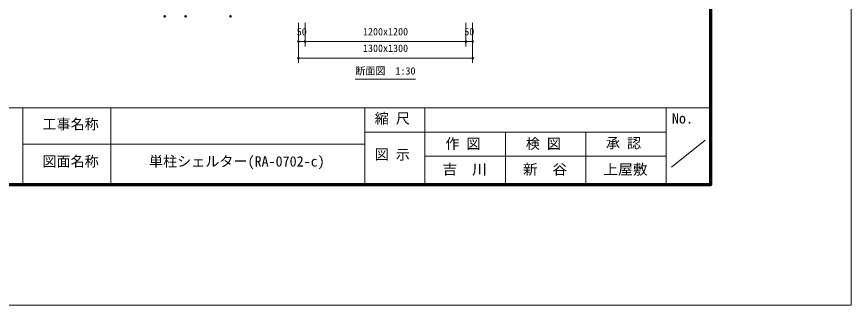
# Model space of a CAD drawing. Units: millimetres at full size, sheet at 1:30, with parts at other scales. Extents: x -600 to 13200, y -450 to 9360.
# Drawn here: x 6972 to 13200, y -450 to 1705 of the extents above; entities that cross this region are included whole.
import ezdxf
from ezdxf.enums import TextEntityAlignment as Align

# ---------------------------------------------------------------- set-up
doc = ezdxf.new("R2010")
doc.units = ezdxf.units.MM
doc.header["$LTSCALE"] = 30
doc.layers.add('D-BGD-TXT', color=7, linetype='Continuous')
for name, color, linetype, lineweight in [('D-STR-DIM', 7, 'Continuous', 13), ('D-STR-TXT', 7, 'Continuous', 13), ('D-TTL', 7, 'Continuous', 70), ('D-TTL-FRAM', 7, 'Continuous', 13), ('D-TTL-TXT', 7, 'Continuous', 13), ('V-nasSTD', 5, 'Continuous', 13)]:
    doc.layers.add(name, color=color, linetype=linetype, lineweight=lineweight)
doc.styles.add('ＭＳ ゴシック', font='')
doc.styles.get('ＭＳ ゴシック').set_extended_font_data('MS Gothic')

# ---------------------------------------------------------------- blocks, each defined once
blk = doc.blocks.new('filled_dot')
at = {"color": 0, "linetype": 'Continuous', "lineweight": -2, "const_width": 1.25}
blk.add_lwpolyline([(-0.625, 0, 1), (0.625, 0, 1)], format="xyb", close=True, dxfattribs=at)

msp = doc.modelspace()

# ---------------------------------------------------------------- linework, layer by layer
at = {"layer": 'D-STR-DIM'}
for p, q in [((9074.35, 1659.26), (9074.35, 1482.93)), ((9074.35, 1659.26), (9074.35, 1359.11)), ((9124.35, 1659.26), (9124.35, 1482.93)), ((9124.35, 1659.26), (9124.35, 1482.93)), ((10324.35, 1659.26), (10324.35, 1482.93)), ((10324.35, 1659.26), (10324.35, 1482.93)), ((10374.35, 1659.26), (10374.35, 1482.93)), ((10374.35, 1659.26), (10374.35, 1359.11)), ((9074.35, 1518.93), (9124.35, 1518.93)), ((9124.35, 1518.93), (10324.35, 1518.93)), ((10374.35, 1518.93), (10324.35, 1518.93)), ((9074.35, 1395.11), (10374.35, 1395.11))]:
    msp.add_line(p, q, dxfattribs=at)
at = {"layer": 'D-STR-TXT'}
msp.add_line((9498.34, 1237.16), (9948.34, 1237.16), dxfattribs=at)
at = {"layer": 'D-TTL'}
msp.add_lwpolyline([(450, 450), (450, 8460), (12150, 8460), (12150, 450)], close=True, dxfattribs=at)
at = {"layer": 'D-TTL-FRAM'}
for p, q in [((450, 1023.66), (12150, 1023.66)), ((9568.84, 1023.66), (9568.84, 450)), ((10018.84, 1023.66), (10018.84, 450)), ((11818.84, 1023.66), (11818.84, 450)), ((10018.84, 843.66), (9568.84, 843.66)), ((10018.84, 843.66), (11818.84, 843.66)), ((10618.84, 450), (10618.84, 843.66)), ((11218.84, 843.66), (11218.84, 450)), ((9568.84, 753.66), (7018.84, 753.66)), ((11857.99, 580.41), (12109.99, 782.01)), ((11818.84, 663.66), (10018.84, 663.66))]:
    msp.add_line(p, q, dxfattribs=at)
at = {"layer": 'D-TTL-TXT'}
for p, q in [((7018.84, 1023.66), (7018.84, 450)), ((7673.94, 450), (7673.94, 1023.66))]:
    msp.add_line(p, q, dxfattribs=at)
at = {"layer": 'V-nasSTD'}
msp.add_lwpolyline([(-600, -450), (-600, 9360), (13200, 9360), (13200, -450)], close=True, dxfattribs=at)

# ---------------------------------------------------------------- block references
at = {"layer": 'D-STR-DIM', "xscale": 7.5, "yscale": 7.5}
for p, rotation in [((8076.76, 1707.26), 90), ((8232.68, 1707.26), 90), ((8567.97, 1707.26), 90), ((9124.35, 1518.93), 180), ((10324.35, 1518.93), 180), ((10374.35, 1518.93), 180), ((10374.35, 1395.11), 180)]:
    msp.add_blockref('filled_dot', p, dxfattribs=dict(at, rotation=rotation))
for p in [(9074.35, 1518.93), (9124.35, 1518.93), (10324.35, 1518.93), (9074.35, 1395.11)]:
    msp.add_blockref('filled_dot', p, dxfattribs=at)

# ---------------------------------------------------------------- texts
at = {"layer": 'D-BGD-TXT', "style": 'ＭＳ ゴシック', "width": 1.05}
for s, p in [('吉\u3000川', (10149.44, 503.18)), ('新\u3000谷', (10749.44, 503.18)), ('上屋敷', (11349.44, 503.18))]:
    msp.add_text(s, height=76.98, dxfattribs=at).set_placement(p, align=Align.BOTTOM_LEFT)
at = {"layer": 'D-STR-DIM', "style": 'ＭＳ ゴシック'}
for s, p in [('50', (9099.35, 1620.56)), ('1200x1200', (9724.35, 1620.56)), ('50', (10349.35, 1620.56)), ('1300x1300', (9724.35, 1496.75))]:
    msp.add_text(s, height=54.99, dxfattribs=at).set_placement(p, align=Align.TOP_CENTER)
at = {"layer": 'D-STR-TXT', "style": 'ＭＳ ゴシック'}
msp.add_text('断面図\u30001:30', height=54.99, dxfattribs=at).set_placement((9498.34, 1327.16), align=Align.TOP_LEFT)
at = {"layer": 'D-TTL-TXT', "style": 'ＭＳ ゴシック'}
for s, p in [('工事名称', (7164.24, 840.91)), ('縮 尺', (9643.7, 883.97)), ('No.', (11861.45, 883.97)), ('作 図', (10170.93, 695.67)), ('検 図', (10771.35, 695.67)), ('承 認', (11368.7, 700.17)), ('図 示', (9643.7, 614.62)), ('図面名称', (7164.24, 563.1)), ('単柱シェルター(RA-0702-c)', (7959.54, 563.1))]:
    msp.add_text(s, height=76.98, dxfattribs=at).set_placement(p, align=Align.BOTTOM_LEFT)

doc.saveas('drawing.dxf')
